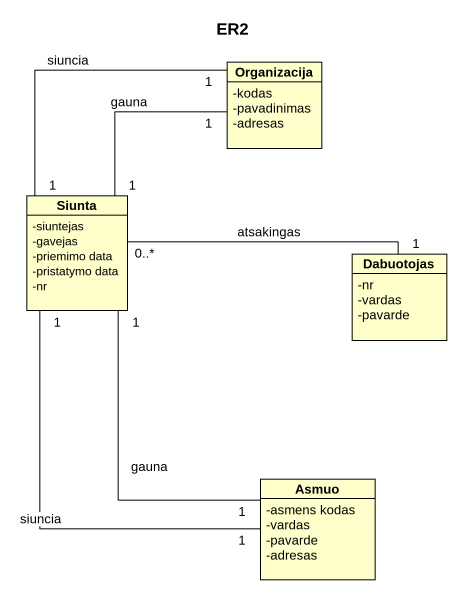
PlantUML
@startuml
title ER2
hide circle
hide empty members
skinparam classAttributeIconSize 0
class Organizacija {
  -kodas
  -pavadinimas
  -adresas
}
class Siunta {
  -siuntejas
  -gavejas
  -priemimo data
  -pristatymo data
  -nr
}
class Dabuotojas {
  -nr
  -vardas
  -pavarde
}
class Asmuo {
  -asmens kodas
  -vardas
  -pavarde
  -adresas
}
Organizacija "1" -- "1" Siunta : siuncia
Organizacija "1" -- "1" Siunta : gauna
Dabuotojas "1" -left- "0..*" Siunta : atsakingas
Asmuo "1" -up- "1" Siunta : siuncia
Asmuo "1" -up- "1" Siunta : gauna
@enduml
